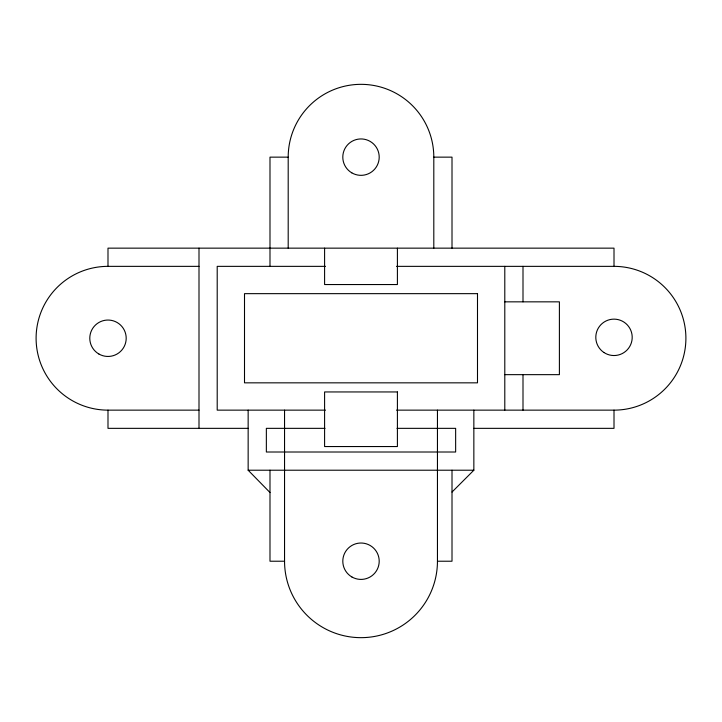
<?xml version="1.0" encoding="UTF-8"?>
<svg xmlns="http://www.w3.org/2000/svg" width="722" height="722" viewBox="0 0 722 722"><rect width="100%" height="100%" fill="white"/><g stroke="black" fill="none" stroke-linecap="round" stroke-linejoin="round"><path stroke-width="1.08" d="M452.008 492.052L473.849 470.212L473.849 410.141M433.805 248.151L433.805 157.143A72.805 72.805 0 0 0 361 84.339A72.805 72.805 0 0 0 288.195 157.143L269.992 157.143L269.992 266.355M433.805 157.143L452.008 157.143L452.008 248.151M199.001 410.141L107.993 410.141A71.893 71.893 0 0 1 36.1 338.248A71.893 71.893 0 0 1 107.993 266.355L199.001 266.355M325.478 266.355L217.205 266.355L217.205 410.141L325.478 410.141M396.522 266.355L614.007 266.355A71.893 71.893 0 0 1 685.9 338.248A71.893 71.893 0 0 1 614.007 410.141L396.522 410.141M504.795 301.841L559.397 301.841L559.397 374.655L504.795 374.655M248.151 428.345L107.993 428.345L107.993 410.141M325.026 428.345L266.355 428.345L266.355 452.008L455.645 452.008L455.645 428.345L396.974 428.345M473.849 428.345L614.007 428.345L614.007 410.141M248.151 410.141L248.151 470.212L473.849 470.212M437.451 410.141L437.451 561.22A76.451 76.451 0 0 1 361 637.661A76.451 76.451 0 0 1 284.549 561.22L269.992 561.22L269.992 470.212M437.451 561.22L452.008 561.22L452.008 470.212M248.151 470.212L269.992 492.521M614.007 266.355L614.007 248.151L107.993 248.151L107.993 266.355M522.999 266.355L522.999 301.841M522.999 374.655L522.999 410.141M504.795 266.355L504.795 410.141M397.407 248.151L397.407 284.549L324.593 284.549L324.593 248.151M288.195 157.143L288.195 248.151M284.549 410.141L284.549 561.22M199.001 248.151L199.001 428.345M477.495 293.655L244.505 293.655L244.505 382.84L477.495 382.84L477.495 293.655M397.407 391.947L324.593 391.947L324.593 446.548L397.407 446.548L397.407 391.947M98.896 354.015A18.203 18.203 0 0 0 126.197 338.248A18.203 18.203 0 0 0 98.896 322.481A18.203 18.203 0 0 0 98.896 354.015M351.804 172.847A18.203 18.203 0 0 0 379.203 157.252A18.203 18.203 0 0 0 351.993 141.322A18.203 18.203 0 0 0 351.804 172.847M351.903 576.977A18.203 18.203 0 0 0 379.203 561.22A18.203 18.203 0 0 0 351.903 545.453A18.203 18.203 0 0 0 351.903 576.977M603.89 352.471A18.203 18.203 0 0 0 632.165 338.528A18.203 18.203 0 0 0 605.957 321.01A18.203 18.203 0 0 0 603.89 352.471"/></g></svg>
